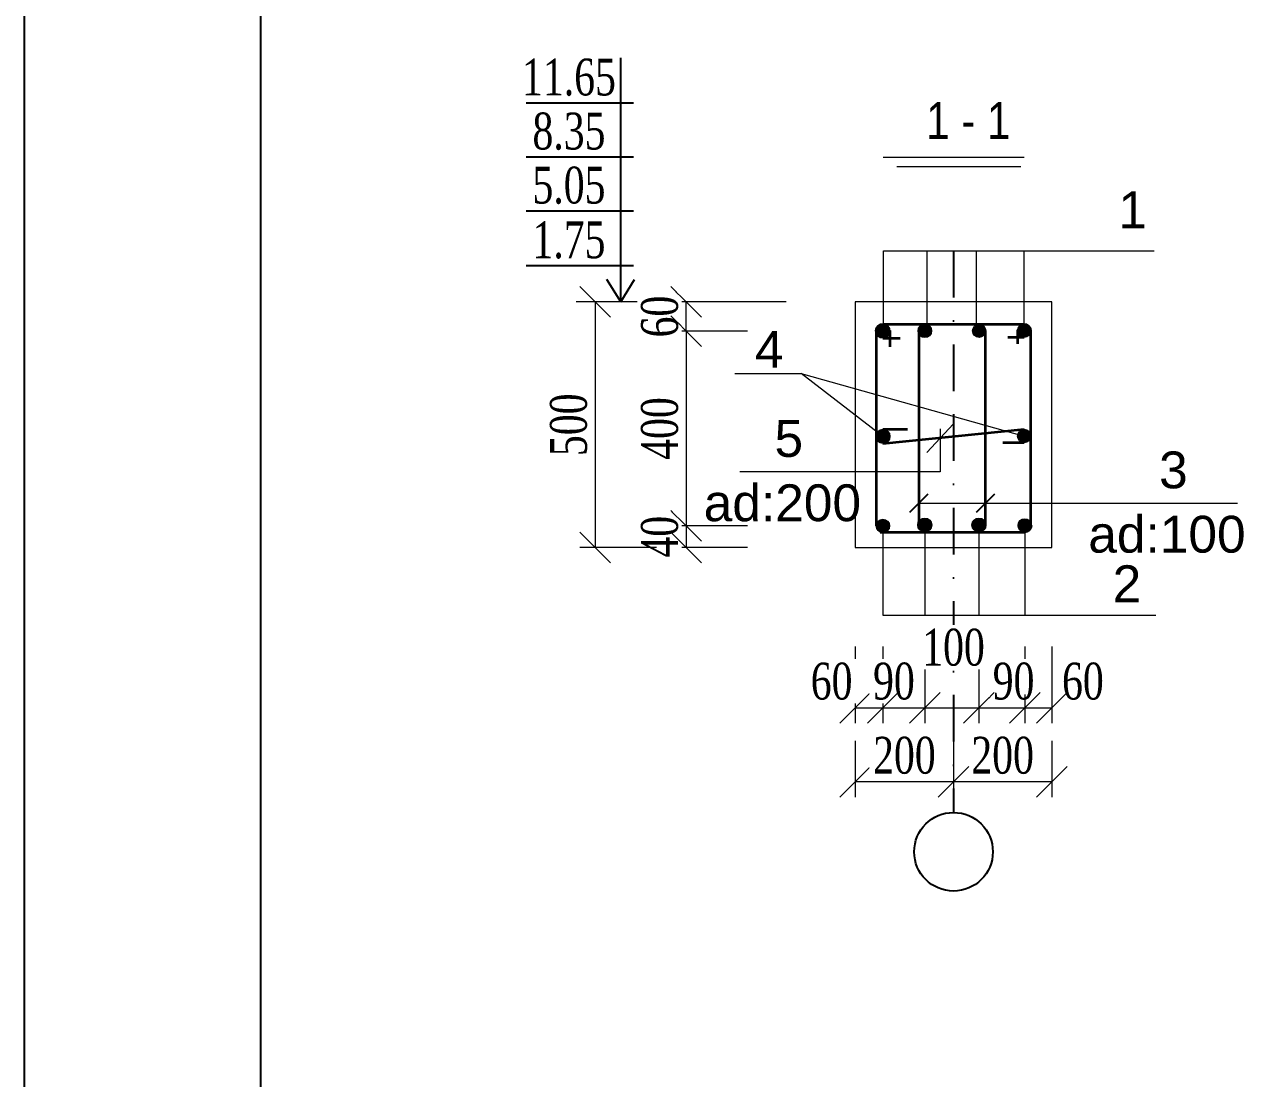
# Model space of a CAD drawing. Header units: millimetres. Extents: x -149347 to 251215, y -2929184 to -2541447.
# Drawn here: x 151763 to 161693, y -2683585 to -2675001 of the extents above; entities that cross this region are included whole.
import ezdxf

# ---------------------------------------------------------------- set-up
doc = ezdxf.new("R2010")
doc.units = ezdxf.units.MM
doc.linetypes.add('DASHDOTX2', pattern=[50.8, 25.4, -12.7, 0, -12.7])
doc.layers.add('APS_MADEIRA', color=35, linetype='Continuous', lineweight=15)
doc.styles.add('400', font='times.ttf', dxfattribs={"width": 0.75, "height": 300})
doc.styles.add('Arial', font='arial.ttf')
doc.styles.add('style1', font='A3TI(LA).TTF', dxfattribs={"height": 400})
doc.styles.add('style6', font='ARIALN.TTF', dxfattribs={"height": 300})
doc.styles.add('Times New  Roman', font='times.ttf')
doc.dimstyles.new('DIM_100', dxfattribs={"dimscale": 100, "dimtxt": 250, "dimasz": 2.5, "dimexe": 1.25, "dimexo": 0.625, "dimtad": 1, "dimdec": 0, "dimtxsty": 'style1', "dimblk": 'OBLIQUE', "dimcen": 2.5, "dimdle": 1.25, "dimclrd": 251, "dimclre": 251, "dimaunit": 1, "dimadec": 3, "dimazin": 0, "dimtfac": 1, "dimtdec": 0, "dimtmove": 1, "dimatfit": 3, "dimfxl": 1.25, "dimlwd": 5, "dimlwe": 5, "dimarcsym": 0})
doc.dimstyles.new('tebriz', dxfattribs={"dimtxt": 280, "dimasz": 150, "dimexe": 150, "dimexo": 0.625, "dimgap": 65, "dimtad": 1, "dimdec": 0, "dimdsep": 32, "dimtxsty": 'Times New  Roman', "dimblk": 'OBLIQUE', "dimcen": 0, "dimdle": 150, "dimclrd": 7, "dimclre": 256, "dimclrt": 256, "dimadec": 0, "dimazin": 0, "dimtfac": 1, "dimtdec": 0, "dimtmove": 0, "dimatfit": 3, "dimldrblk": 'OBLIQUE', "dimfxl": 1, "dimtolj": 1, "dimlwd": 15, "dimlwe": 9, "dimarcsym": 0})

# ---------------------------------------------------------------- blocks, each defined once
blk = doc.blocks.new('_Oblique')
at = {"color": 0, "linetype": 'ByBlock', "lineweight": -2}
blk.add_line((-0.5, -0.5), (0.5, 0.5), dxfattribs=at)
blk = doc.blocks.new('*D59')
at = {"color": 251, "lineweight": 5, "ltscale": 50, "transparency": 16777216}
for p, q in [((157278.1, -2677498.6), (157028.1, -2677498.6)), ((157653.1, -2679084.2), (157028.1, -2679084.2))]:
    blk.add_line(p, q, dxfattribs=at)
at = {"color": 251, "linetype": 'ByBlock', "lineweight": 5, "ltscale": 50, "transparency": 16777216}
blk.add_line((157153.1, -2677497.3), (157153.1, -2679085.5), dxfattribs=at)
at = {"layer": 'Defpoints', "color": 0, "lineweight": 15, "ltscale": 50, "transparency": 16777216}
for p in [(157340.6, -2677498.6), (157153.1, -2679084.2), (158363.5, -2679084.2)]:
    blk.add_point(p, dxfattribs=at)
at = {"color": 251, "lineweight": 5, "ltscale": 50, "transparency": 16777216, "xscale": 250, "yscale": 250, "zscale": 250}
for p, rotation in [((157153.1, -2677498.6), 90), ((157153.1, -2679084.2), 270)]:
    blk.add_blockref('_Oblique', p, dxfattribs=dict(at, rotation=rotation))
at = {"color": 0, "lineweight": 15, "ltscale": 50, "transparency": 16777216, "insert": (156938, -2678291.4), "char_height": 300, "attachment_point": 5, "rotation": 90, "style": '400', "bg_fill": 3, "box_fill_scale": 1.1, "bg_fill_color": 9, "bg_fill_true_color": 13158600, "bg_fill_transparency": 0}
blk.add_mtext('400', dxfattribs=at)
blk = doc.blocks.new('*D60')
at = {"color": 251, "lineweight": 5, "ltscale": 50, "transparency": 16777216}
for p, q in [((157653.1, -2677260.7), (157028.1, -2677260.7)), ((157653.1, -2677498.6), (157028.1, -2677498.6))]:
    blk.add_line(p, q, dxfattribs=at)
at = {"color": 251, "linetype": 'ByBlock', "lineweight": 5, "ltscale": 50, "transparency": 16777216}
blk.add_line((157153.1, -2677499.8), (157153.1, -2677259.5), dxfattribs=at)
at = {"layer": 'Defpoints', "color": 0, "lineweight": 15, "ltscale": 50, "transparency": 16777216}
for p in [(158323.3, -2677260.7), (158373.5, -2677498.6)]:
    blk.add_point(p, dxfattribs=at)
at = {"color": 0, "lineweight": 15, "ltscale": 50, "transparency": 16777216, "insert": (156938, -2677379.7), "char_height": 300, "attachment_point": 5, "rotation": 90, "style": '400', "bg_fill": 3, "box_fill_scale": 1.1, "bg_fill_color": 9, "bg_fill_true_color": 13158600, "bg_fill_transparency": 0}
blk.add_mtext('60', dxfattribs=at)
at = {"layer": 'Defpoints', "color": 0, "lineweight": 15, "ltscale": 50, "transparency": 16777216}
blk.add_point((157153.1, -2677260.7), dxfattribs=at)
at = {"color": 251, "lineweight": 5, "ltscale": 50, "transparency": 16777216, "xscale": 250, "yscale": 250, "zscale": 250}
for p, rotation in [((157153.1, -2677260.7), 90), ((157153.1, -2677498.6), 270)]:
    blk.add_blockref('_Oblique', p, dxfattribs=dict(at, rotation=rotation))
blk = doc.blocks.new('*D61')
at = {"color": 251, "lineweight": 5, "ltscale": 50, "transparency": 16777216}
for p, q in [((157215.6, -2679084.2), (157028.1, -2679084.2)), ((157653.1, -2679260.7), (157028.1, -2679260.7))]:
    blk.add_line(p, q, dxfattribs=at)
at = {"color": 251, "linetype": 'ByBlock', "lineweight": 5, "ltscale": 50, "transparency": 16777216}
blk.add_line((157153.1, -2679083), (157153.1, -2679262), dxfattribs=at)
at = {"layer": 'Defpoints', "color": 0, "lineweight": 15, "ltscale": 50, "transparency": 16777216}
for p in [(157278.1, -2679084.2), (158963.7, -2679260.7)]:
    blk.add_point(p, dxfattribs=at)
at = {"color": 0, "lineweight": 15, "ltscale": 50, "transparency": 16777216, "insert": (156938, -2679172.5), "char_height": 300, "attachment_point": 5, "rotation": 90, "style": '400', "bg_fill": 3, "box_fill_scale": 1.1, "bg_fill_color": 9, "bg_fill_true_color": 13158600, "bg_fill_transparency": 0}
blk.add_mtext('40', dxfattribs=at)
at = {"layer": 'Defpoints', "color": 0, "lineweight": 15, "ltscale": 50, "transparency": 16777216}
blk.add_point((157153.1, -2679260.7), dxfattribs=at)
at = {"color": 251, "lineweight": 5, "ltscale": 50, "transparency": 16777216, "xscale": 250, "yscale": 250, "zscale": 250}
for p, rotation in [((157153.1, -2679084.2), 90), ((157153.1, -2679260.7), 270)]:
    blk.add_blockref('_Oblique', p, dxfattribs=dict(at, rotation=rotation))
blk = doc.blocks.new('*D62')
at = {"color": 251, "lineweight": 5, "ltscale": 50, "transparency": 16777216}
for p, q in [((156411.6, -2677260.8), (156286.6, -2677260.8)), ((156911.6, -2679260.8), (156286.6, -2679260.8))]:
    blk.add_line(p, q, dxfattribs=at)
at = {"color": 251, "linetype": 'ByBlock', "lineweight": 5, "ltscale": 50, "transparency": 16777216}
blk.add_line((156411.6, -2677259.6), (156411.6, -2679262.1), dxfattribs=at)
at = {"layer": 'Defpoints', "color": 0, "lineweight": 15, "ltscale": 50, "transparency": 16777216}
for p in [(156465.4, -2677260.8), (156411.6, -2679260.8), (157074.6, -2679260.8)]:
    blk.add_point(p, dxfattribs=at)
at = {"color": 251, "lineweight": 5, "ltscale": 50, "transparency": 16777216, "xscale": 250, "yscale": 250, "zscale": 250}
for p, rotation in [((156411.6, -2677260.8), 90), ((156411.6, -2679260.8), 270)]:
    blk.add_blockref('_Oblique', p, dxfattribs=dict(at, rotation=rotation))
at = {"color": 0, "lineweight": 15, "ltscale": 50, "transparency": 16777216, "insert": (156196.5, -2678260.8), "char_height": 300, "attachment_point": 5, "rotation": 90, "style": '400', "bg_fill": 3, "box_fill_scale": 1.1, "bg_fill_color": 9, "bg_fill_true_color": 13158600, "bg_fill_transparency": 0}
blk.add_mtext('500', dxfattribs=at)
blk = doc.blocks.new('*D63')
at = {"color": 251, "lineweight": 5, "ltscale": 50, "transparency": 16777216}
for p, q in [((158530.4, -2680065.7), (158530.4, -2680690.7)), ((158754.8, -2680065.7), (158754.8, -2680690.7))]:
    blk.add_line(p, q, dxfattribs=at)
at = {"color": 251, "linetype": 'ByBlock', "lineweight": 5, "ltscale": 50, "transparency": 16777216}
blk.add_line((158529.1, -2680565.7), (158756.1, -2680565.7), dxfattribs=at)
at = {"layer": 'Defpoints', "color": 0, "lineweight": 15, "ltscale": 50, "transparency": 16777216}
for p in [(158754.8, -2679309.7), (158530.4, -2679486.3), (158754.8, -2680565.7)]:
    blk.add_point(p, dxfattribs=at)
at = {"color": 251, "lineweight": 5, "ltscale": 50, "transparency": 16777216, "xscale": 250, "yscale": 250, "zscale": 250}
blk.add_blockref('_Oblique', (158754.8, -2680565.7), dxfattribs=at)
at = {"color": 0, "lineweight": 15, "ltscale": 50, "transparency": 16777216, "insert": (158337.7, -2680350.6), "char_height": 300, "attachment_point": 5, "style": '400', "bg_fill": 3, "box_fill_scale": 1.1, "bg_fill_color": 9, "bg_fill_true_color": 13158600, "bg_fill_transparency": 0}
blk.add_mtext('60', dxfattribs=at)
at = {"color": 251, "lineweight": 5, "ltscale": 50, "transparency": 16777216, "xscale": 250, "yscale": 250, "zscale": 250, "rotation": 180}
blk.add_blockref('_Oblique', (158530.4, -2680565.7), dxfattribs=at)
blk = doc.blocks.new('*D64')
at = {"color": 251, "lineweight": 5, "ltscale": 50, "transparency": 16777216}
for p, q in [((159096, -2680065.7), (159096, -2680690.7)), ((158754.8, -2680478.1), (158754.8, -2680690.7))]:
    blk.add_line(p, q, dxfattribs=at)
at = {"color": 251, "linetype": 'ByBlock', "lineweight": 5, "ltscale": 50, "transparency": 16777216}
blk.add_line((158753.6, -2680565.7), (159097.3, -2680565.7), dxfattribs=at)
at = {"layer": 'Defpoints', "color": 0, "lineweight": 15, "ltscale": 50, "transparency": 16777216}
for p in [(159096, -2679303), (159096, -2680565.7)]:
    blk.add_point(p, dxfattribs=at)
at = {"color": 0, "lineweight": 15, "ltscale": 50, "transparency": 16777216, "insert": (158845.1, -2680350.2), "char_height": 300, "attachment_point": 5, "style": '400', "bg_fill": 3, "box_fill_scale": 1.1, "bg_fill_color": 9, "bg_fill_true_color": 13158600, "bg_fill_transparency": 0}
blk.add_mtext('90', dxfattribs=at)
at = {"layer": 'Defpoints', "color": 0, "lineweight": 15, "ltscale": 50, "transparency": 16777216}
blk.add_point((158754.8, -2680415.6), dxfattribs=at)
at = {"color": 251, "lineweight": 5, "ltscale": 50, "transparency": 16777216, "xscale": 250, "yscale": 250, "zscale": 250, "rotation": 180}
blk.add_blockref('_Oblique', (158754.8, -2680565.7), dxfattribs=at)
at = {"color": 251, "lineweight": 5, "ltscale": 50, "transparency": 16777216, "xscale": 250, "yscale": 250, "zscale": 250}
blk.add_blockref('_Oblique', (159096, -2680565.7), dxfattribs=at)
blk = doc.blocks.new('*D65')
at = {"color": 251, "lineweight": 5, "ltscale": 50, "transparency": 16777216}
for p, q in [((159537.7, -2680065.7), (159537.7, -2680690.7)), ((159096, -2680331.3), (159096, -2680690.7))]:
    blk.add_line(p, q, dxfattribs=at)
at = {"color": 251, "linetype": 'ByBlock', "lineweight": 5, "ltscale": 50, "transparency": 16777216}
blk.add_line((159094.8, -2680565.7), (159538.9, -2680565.7), dxfattribs=at)
at = {"layer": 'Defpoints', "color": 0, "lineweight": 15, "ltscale": 50, "transparency": 16777216}
for p in [(159537.7, -2679186.9), (159537.7, -2680565.7)]:
    blk.add_point(p, dxfattribs=at)
at = {"color": 251, "lineweight": 5, "ltscale": 50, "transparency": 16777216, "xscale": 250, "yscale": 250, "zscale": 250, "rotation": 180}
blk.add_blockref('_Oblique', (159096, -2680565.7), dxfattribs=at)
at = {"color": 251, "lineweight": 5, "ltscale": 50, "transparency": 16777216, "xscale": 250, "yscale": 250, "zscale": 250}
blk.add_blockref('_Oblique', (159537.7, -2680565.7), dxfattribs=at)
at = {"color": 0, "lineweight": 15, "ltscale": 50, "transparency": 16777216, "insert": (159330.4, -2680074.4), "char_height": 300, "attachment_point": 5, "style": '400', "bg_fill": 3, "box_fill_scale": 1.1, "bg_fill_color": 9, "bg_fill_true_color": 13158600, "bg_fill_transparency": 0}
blk.add_mtext('100', dxfattribs=at)
at = {"layer": 'Defpoints', "color": 0, "lineweight": 15, "ltscale": 50, "transparency": 16777216}
blk.add_point((159096, -2680268.8), dxfattribs=at)
blk = doc.blocks.new('*D66')
at = {"color": 251, "lineweight": 5, "ltscale": 50, "transparency": 16777216}
for p, q in [((159910, -2680065.7), (159910, -2680690.7)), ((159537.7, -2680396.1), (159537.7, -2680690.7))]:
    blk.add_line(p, q, dxfattribs=at)
at = {"color": 251, "linetype": 'ByBlock', "lineweight": 5, "ltscale": 50, "transparency": 16777216}
blk.add_line((159536.4, -2680565.7), (159911.3, -2680565.7), dxfattribs=at)
at = {"layer": 'Defpoints', "color": 0, "lineweight": 15, "ltscale": 50, "transparency": 16777216}
for p in [(159910, -2679305.7), (159537.7, -2680333.6)]:
    blk.add_point(p, dxfattribs=at)
at = {"color": 0, "lineweight": 15, "ltscale": 50, "transparency": 16777216, "insert": (159819.6, -2680350.2), "char_height": 300, "attachment_point": 5, "style": '400', "bg_fill": 3, "box_fill_scale": 1.1, "bg_fill_color": 9, "bg_fill_true_color": 13158600, "bg_fill_transparency": 0}
blk.add_mtext('90', dxfattribs=at)
at = {"layer": 'Defpoints', "color": 0, "lineweight": 15, "ltscale": 50, "transparency": 16777216}
blk.add_point((159910, -2680565.7), dxfattribs=at)
at = {"color": 251, "lineweight": 5, "ltscale": 50, "transparency": 16777216, "xscale": 250, "yscale": 250, "zscale": 250, "rotation": 180}
blk.add_blockref('_Oblique', (159537.7, -2680565.7), dxfattribs=at)
at = {"color": 251, "lineweight": 5, "ltscale": 50, "transparency": 16777216, "xscale": 250, "yscale": 250, "zscale": 250}
blk.add_blockref('_Oblique', (159910, -2680565.7), dxfattribs=at)
blk = doc.blocks.new('*D67')
at = {"color": 251, "lineweight": 5, "ltscale": 50, "transparency": 16777216}
for p, q in [((160130.4, -2680065.7), (160130.4, -2680690.7)), ((159910, -2680457), (159910, -2680690.7))]:
    blk.add_line(p, q, dxfattribs=at)
at = {"color": 251, "linetype": 'ByBlock', "lineweight": 5, "ltscale": 50, "transparency": 16777216}
blk.add_line((159908.8, -2680565.7), (160131.6, -2680565.7), dxfattribs=at)
at = {"layer": 'Defpoints', "color": 0, "lineweight": 15, "ltscale": 50, "transparency": 16777216}
for p in [(160130.4, -2679486.3), (159910, -2680394.5), (160130.4, -2680565.7)]:
    blk.add_point(p, dxfattribs=at)
at = {"color": 251, "lineweight": 5, "ltscale": 50, "transparency": 16777216, "xscale": 250, "yscale": 250, "zscale": 250, "rotation": 180}
blk.add_blockref('_Oblique', (159910, -2680565.7), dxfattribs=at)
at = {"color": 0, "lineweight": 15, "ltscale": 50, "transparency": 16777216, "insert": (160384.1, -2680350.6), "char_height": 300, "attachment_point": 5, "style": '400', "bg_fill": 3, "box_fill_scale": 1.1, "bg_fill_color": 9, "bg_fill_true_color": 13158600, "bg_fill_transparency": 0}
blk.add_mtext('60', dxfattribs=at)
at = {"color": 251, "lineweight": 5, "ltscale": 50, "transparency": 16777216, "xscale": 250, "yscale": 250, "zscale": 250}
blk.add_blockref('_Oblique', (160130.4, -2680565.7), dxfattribs=at)
blk = doc.blocks.new('*D68')
at = {"color": 251, "lineweight": 5, "ltscale": 50, "transparency": 16777216}
for p, q in [((159330.4, -2680833.8), (159330.4, -2681294.2)), ((160130.4, -2680833.8), (160130.4, -2681294.2))]:
    blk.add_line(p, q, dxfattribs=at)
at = {"color": 251, "linetype": 'ByBlock', "lineweight": 5, "ltscale": 50, "transparency": 16777216}
blk.add_line((160131.6, -2681169.2), (159329.1, -2681169.2), dxfattribs=at)
at = {"layer": 'Defpoints', "color": 0, "lineweight": 15, "ltscale": 50, "transparency": 16777216}
for p in [(159330.4, -2680771.3), (160130.4, -2680771.3), (159330.4, -2681169.2)]:
    blk.add_point(p, dxfattribs=at)
at = {"color": 251, "lineweight": 5, "ltscale": 50, "transparency": 16777216, "xscale": 250, "yscale": 250, "zscale": 250, "rotation": 180}
blk.add_blockref('_Oblique', (159330.4, -2681169.2), dxfattribs=at)
at = {"color": 251, "lineweight": 5, "ltscale": 50, "transparency": 16777216, "xscale": 250, "yscale": 250, "zscale": 250}
blk.add_blockref('_Oblique', (160130.4, -2681169.2), dxfattribs=at)
at = {"color": 0, "lineweight": 15, "ltscale": 50, "transparency": 16777216, "insert": (159730.4, -2680954.1), "char_height": 300, "attachment_point": 5, "style": '400', "bg_fill": 3, "box_fill_scale": 1.1, "bg_fill_color": 9, "bg_fill_true_color": 13158600, "bg_fill_transparency": 0}
blk.add_mtext('200', dxfattribs=at)
blk = doc.blocks.new('*D69')
at = {"color": 251, "lineweight": 5, "ltscale": 50, "transparency": 16777216}
for p, q in [((158530.4, -2680833.8), (158530.4, -2681294.2)), ((159330.4, -2680833.8), (159330.4, -2681294.2))]:
    blk.add_line(p, q, dxfattribs=at)
at = {"color": 251, "linetype": 'ByBlock', "lineweight": 5, "ltscale": 50, "transparency": 16777216}
blk.add_line((159331.6, -2681169.2), (158529.1, -2681169.2), dxfattribs=at)
at = {"layer": 'Defpoints', "color": 0, "lineweight": 15, "ltscale": 50, "transparency": 16777216}
for p in [(158530.4, -2680771.3), (159330.4, -2680771.3), (158530.4, -2681169.2)]:
    blk.add_point(p, dxfattribs=at)
at = {"color": 251, "lineweight": 5, "ltscale": 50, "transparency": 16777216, "xscale": 250, "yscale": 250, "zscale": 250, "rotation": 180}
blk.add_blockref('_Oblique', (158530.4, -2681169.2), dxfattribs=at)
at = {"color": 251, "lineweight": 5, "ltscale": 50, "transparency": 16777216, "xscale": 250, "yscale": 250, "zscale": 250}
blk.add_blockref('_Oblique', (159330.4, -2681169.2), dxfattribs=at)
at = {"color": 0, "lineweight": 15, "ltscale": 50, "transparency": 16777216, "insert": (158930.4, -2680954.1), "char_height": 300, "attachment_point": 5, "style": '400', "bg_fill": 3, "box_fill_scale": 1.1, "bg_fill_color": 9, "bg_fill_true_color": 13158600, "bg_fill_transparency": 0}
blk.add_mtext('200', dxfattribs=at)
blk = doc.blocks.new('mekteb')
at = {"color": 0, "lineweight": 25}
blk.add_line((99643, -1849866), (99643, -1821466), dxfattribs=at)
at = {"color": 0, "lineweight": 25, "ltscale": 15}
blk.add_line((101643, -1849366), (101643, -1821966), dxfattribs=at)

msp = doc.modelspace()

# ---------------------------------------------------------------- hatches: boundary and pattern name
at = {"lineweight": 15, "ltscale": 15}
h = msp.add_hatch(color=7, dxfattribs=at)
h.dxf.hatch_style = 1
edge = h.paths.add_edge_path()
edge.add_arc((158754.83842, -2677498.57269), 57.78531, 0, 360)
h = msp.add_hatch(color=7, dxfattribs=at)
h.dxf.hatch_style = 1
edge = h.paths.add_edge_path()
edge.add_arc((159097.00674, -2677496.7073), 54.7577, 0, 360)
h = msp.add_hatch(color=7, dxfattribs=at)
h.dxf.hatch_style = 1
edge = h.paths.add_edge_path()
edge.add_arc((159538.65299, -2677496.7073), 53.67568, 0, 360)
h = msp.add_hatch(color=7, dxfattribs=at)
h.dxf.hatch_style = 1
edge = h.paths.add_edge_path()
edge.add_arc((159905.89621, -2677495.25849), 54.4711, 0, 360)
h = msp.add_hatch(color=7, dxfattribs=at)
h.dxf.hatch_style = 1
edge = h.paths.add_edge_path()
edge.add_arc((158754.83842, -2678355.8477), 57.78531, 0, 360)
h = msp.add_hatch(color=7, dxfattribs=at)
h.dxf.hatch_style = 1
edge = h.paths.add_edge_path()
edge.add_arc((159905.89621, -2678352.5335), 54.4711, 0, 360)
h = msp.add_hatch(color=7, dxfattribs=at)
h.dxf.hatch_style = 1
edge = h.paths.add_edge_path()
edge.add_arc((158754.83842, -2679084.15571), 54.4711, 0, 360)
h = msp.add_hatch(color=7, dxfattribs=at)
h.dxf.hatch_style = 1
edge = h.paths.add_edge_path()
edge.add_arc((159096.02669, -2679077.41482), 57.1346, 0, 360)
h = msp.add_hatch(color=7, dxfattribs=at)
h.dxf.hatch_style = 1
edge = h.paths.add_edge_path()
edge.add_arc((159537.67294, -2679077.41482), 57.1346, 0, 360)
h = msp.add_hatch(color=7, dxfattribs=at)
h.dxf.hatch_style = 1
edge = h.paths.add_edge_path()
edge.add_arc((159910.03708, -2679080.07832), 54.4711, 0, 360)

# ---------------------------------------------------------------- linework, layer by layer
at = {"color": 7}
for p, q in [((156723.1203, -2675642.53363), (155849.98328, -2675642.53363)), ((156723.1203, -2676082.63187), (155849.98328, -2676082.63187)), ((156723.1203, -2676522.73011), (155849.98328, -2676522.73011)), ((156723.1203, -2676967.97363), (155849.98328, -2676967.97363))]:
    msp.add_line(p, q, dxfattribs=at)
at = {"lineweight": 9}
for p, q in [((158758.42887, -2676082.15577), (159904.76968, -2676082.15577)), ((158868.90047, -2676157.19316), (159879.89059, -2676157.19316))]:
    msp.add_line(p, q, dxfattribs=at)
at = {"color": 252, "linetype": 'DASHDOTX2', "ltscale": 15, "true_color": 0xa97986}
for p, q in [((159330.36731, -2676844.24614), (159330.36731, -2678173.97974)), ((159330.36731, -2678173.97974), (159330.36731, -2681418.11632))]:
    msp.add_line(p, q, dxfattribs=at)
at = {"color": 7, "lineweight": 15, "ltscale": 15}
for p, q in [((158530.36731, -2677260.74709), (158530.36731, -2678173.97974)), ((160130.36731, -2677260.74709), (158530.36731, -2677260.74709)), ((160130.36731, -2678173.97974), (160130.36731, -2677260.74709)), ((158530.36731, -2678173.97974), (158530.36731, -2679260.74709)), ((160130.36731, -2679260.74709), (160130.36731, -2678173.97974)), ((158530.36731, -2679260.74709), (160130.36731, -2679260.74709))]:
    msp.add_line(p, q, dxfattribs=at)
at = {"color": 7, "lineweight": 35, "ltscale": 15}
for p, q in [((158700.36731, -2677479.28434), (158700.36731, -2678173.97974)), ((158754.83842, -2677440.78739), (159905.89621, -2677440.78739)), ((159852.10795, -2677486.66055), (159852.10795, -2677601.69116)), ((158754.8383, -2677556.358), (158896.55921, -2677556.358)), ((158812.35155, -2677492.97084), (158812.35155, -2677626.85313)), ((159046.61302, -2677496.7073), (159046.61302, -2678173.97974)), ((159589.0467, -2677496.7073), (159589.0467, -2678173.97974)), ((159905.89621, -2677549.72959), (159772.0355, -2677549.72959)), ((159960.36731, -2678173.97974), (159960.36731, -2677498.57269)), ((158700.36731, -2678173.97974), (158700.36731, -2679084.15571)), ((159046.61302, -2678173.97974), (159046.61302, -2679082.29032)), ((159589.0467, -2678173.97974), (159589.0467, -2679082.29032)), ((159960.36731, -2679084.15571), (159960.36731, -2678173.97974)), ((158734.16053, -2679134.54942), (159910.03708, -2679134.54942))]:
    msp.add_line(p, q, dxfattribs=at)
at = {"color": 1, "lineweight": 15, "ltscale": 15}
msp.add_line((159330.36731, -2678253.25832), (159113.16406, -2678486.99825), dxfattribs=at)
at = {"color": 7, "lineweight": 35, "ltscale": 15}
for points in [[(158754.83842, -2678413.633), (159905.89621, -2678298.06239)], [(158754.83842, -2678298.06239), (158954.43791, -2678298.06239)], [(159905.89621, -2678407.0046), (159731.303, -2678407.0046)]]:
    msp.add_lwpolyline(points, dxfattribs=at)
at = {"color": 7, "lineweight": 15, "ltscale": 15}
for centre, radius in [((158754.83842, -2677498.57269), 57.78531), ((159097.00674, -2677496.7073), 54.7577), ((159538.65299, -2677496.7073), 53.67568), ((159905.89621, -2677495.25849), 54.4711), ((158754.83842, -2678355.8477), 57.78531), ((159905.89621, -2678352.5335), 54.4711), ((158754.83842, -2679084.15571), 54.4711), ((159096.02669, -2679077.41482), 57.1346), ((159537.67294, -2679077.41482), 57.1346), ((159910.03708, -2679080.07832), 54.4711)]:
    msp.add_circle(centre, radius, dxfattribs=at)
msp.add_circle((159330.36731, -2681738.11632), 320)
at = {"layer": 'APS_MADEIRA', "color": 7, "lineweight": 9, "ltscale": 25}
for p, q in [((158759.28574, -2677479.12934), (158759.28574, -2676844.24614)), ((158759.28574, -2676844.24614), (160963.79616, -2676844.24614)), ((159117.15448, -2677480.12036), (159117.15448, -2676844.24614)), ((159518.79783, -2677481.20238), (159518.79783, -2676844.24614)), ((159905.89621, -2677482.27213), (159905.89621, -2676844.24614)), ((158754.83842, -2679138.62681), (158754.83842, -2679811.12275)), ((159096.02669, -2679134.54942), (159096.02669, -2679807.04536)), ((159537.67312, -2679134.54942), (159537.67312, -2679807.04536)), ((159910.03708, -2679134.54942), (159910.03708, -2679807.04536)), ((158754.83842, -2679811.12275), (160977.3415, -2679811.12275))]:
    msp.add_line(p, q, dxfattribs=at)
at = {"layer": 'APS_MADEIRA', "color": 7, "lineweight": 15, "ltscale": 25}
for p, q in [((157967.09373, -2677259.49709), (156256.73783, -2677259.49709)), ((159905.89621, -2677440.78739), (159905.89621, -2677440.78737))]:
    msp.add_line(p, q, dxfattribs=at)
at = {"layer": 'APS_MADEIRA', "color": 7, "lineweight": 30, "ltscale": 25}
for centre, radius, start, end in [((158754.83842, -2677498.57269), 57.78531, 90, 180), ((159905.89621, -2677495.25849), 54.4711, 0, 90), ((159910.03708, -2679080.07832), 54.4711, 270, 0)]:
    msp.add_arc(centre, radius, start, end, dxfattribs=at)

# ---------------------------------------------------------------- texts
at = {"color": 7, "char_height": 300, "attachment_point": 5, "style": '400'}
for s, insert in [('{\\fTimes New Roman|b0|i0|c238|p18;11.65}', (156198.70617, -2675432.20812)), ('{\\fTimes New Roman|b0|i0|c238|p18;8.35}', (156198.70617, -2675872.30636)), ('{\\fTimes New Roman|b0|i0|c238|p18;5.05}', (156198.70617, -2676312.4046)), ('{\\fTimes New Roman|b0|i0|c238|p18;1.75}', (156198.70617, -2676757.64812))]:
    msp.add_mtext(s, dxfattribs=dict(at, insert=insert))
at = {"insert": (157673.945, -2675633.5108), "char_height": 300, "width": 7294.1167988, "attachment_point": 1, "style": 'style6'}
msp.add_mtext('              {\\fArial Narrow|b0|i0|c238|p34; }1{\\fArial Narrow|b0|i0|c238|p34; }-{\\fArial Narrow|b0|i0|c238|p34; }1{\\fArial Narrow|b0|i0|c238|p34; }', dxfattribs=at)
at = {"layer": 'APS_MADEIRA', "color": 7, "lineweight": 9, "ltscale": 25, "style": 'Arial'}
msp.add_text('ad:100', height=300, dxfattribs=at).set_placement((160427.65557, -2679302.06354))
at = {"layer": 'APS_MADEIRA', "color": 7, "lineweight": 9, "ltscale": 25, "char_height": 300, "attachment_point": 1, "style": 'Arial'}
for s, insert in [('  \\P1', (160672.67004, -2675860.27766)), ('3', (161004.54609, -2678478.41519)), (' \\P 2', (160509.88651, -2678905.44966))]:
    msp.add_mtext_dynamic_manual_height_columns(s, width=488.0335854, gutter_width=12.5, heights=[0], dxfattribs=dict(at, insert=insert))

# ---------------------------------------------------------------- dimensions: what is measured, and where the dimension line sits
at = {"color": 7, "lineweight": 15, "ltscale": 50}
dim = msp.add_linear_dim(base=(157153.10768, -2679084.21763), p1=(157340.60768, -2677498.57269), p2=(158363.50434, -2679084.21763), angle=90, text='400', dimstyle='DIM_100', override={"dimscale": 1, "dimtxt": 300, "dimasz": 250, "dimexe": 125, "dimexo": 62.5, "dimgap": 62.5, "dimtxsty": '400', "dimcen": 250, "dimfxl": 500, "dimfxlon": 1, "dimtfill": 1, "dimtfillclr": 256, "dimarcsym": 1}, dxfattribs=at)
dim.commit()
dim.dimension.update_dxf_attribs({"geometry": '*D59', "text_midpoint": (156938.01215, -2678291.39516)})

# ---------------------------------------------------------------- leaders
at = {"color": 2, "lineweight": 15, "ltscale": 15}
msp.add_leader([(159589.0467, -2678900.4896), (161644.3167, -2678900.4896)], dimstyle='tebriz', dxfattribs=at)

# ---------------------------------------------------------------- next in the draw order: linework, layer by layer
at = {"color": 1, "lineweight": 15, "ltscale": 15}
for points in [[(157549.88216, -2677844.74939), (158090.069, -2677844.74939)], [(158754.83842, -2678355.8477), (158090.069, -2677844.74939), (159905.89621, -2678352.5335)], [(159222.98756, -2678295.28735), (159222.98756, -2678644.5928), (157591.40486, -2678644.5928)]]:
    msp.add_lwpolyline(points, dxfattribs=at)

# ---------------------------------------------------------------- next in the draw order: texts
at = {"layer": 'APS_MADEIRA', "color": 7, "lineweight": 9, "ltscale": 25, "insert": (157872.68418, -2678222.51839), "char_height": 300, "attachment_point": 1, "style": 'Arial'}
msp.add_mtext_dynamic_manual_height_columns('{\\fArial|b0|i0|c238|p34;5}', width=488.0335854, gutter_width=12.5, heights=[0], dxfattribs=at)

# ---------------------------------------------------------------- next in the draw order: dimensions: what is measured, and where the dimension line sits
at = {"color": 7, "lineweight": 15, "ltscale": 50}
for base, p1, p2, text, picture, middle in [((157153.10768, -2677260.74709), (158373.50434, -2677498.57269), (158323.30513, -2677260.74709), '60', '*D60', (157153.10768, -2677379.65989)), ((157153.10768, -2679260.74709), (157278.10768, -2679084.21763), (158963.66531, -2679260.74709), '40', '*D61', (157153.10768, -2679172.51332))]:
    dim = msp.add_linear_dim(base=base, p1=p1, p2=p2, angle=90, text=text, dimstyle='DIM_100', override={"dimscale": 1, "dimtxt": 300, "dimasz": 250, "dimexe": 125, "dimexo": 62.5, "dimgap": 62.5, "dimtxsty": '400', "dimcen": 250, "dimfxl": 500, "dimfxlon": 1, "dimtfill": 1, "dimtfillclr": 256, "dimarcsym": 1}, dxfattribs=at)
    dim.commit()
    dim.dimension.update_dxf_attribs({"geometry": picture, "text_midpoint": middle, "dimtype": 160})
dim = msp.add_linear_dim(base=(159330.36731, -2681169.22007), p1=(160130.36731, -2680771.289), p2=(159330.36731, -2680771.289), angle=180, text='200', dimstyle='DIM_100', override={"dimscale": 1, "dimtxt": 300, "dimasz": 250, "dimexe": 125, "dimexo": 62.5, "dimgap": 62.5, "dimtxsty": '400', "dimcen": 250, "dimfxl": 500, "dimfxlon": 1, "dimtfill": 1, "dimtfillclr": 256, "dimarcsym": 1}, dxfattribs=at)
dim.commit()
dim.dimension.update_dxf_attribs({"geometry": '*D68', "text_midpoint": (159730.36731, -2680954.12454)})

# ---------------------------------------------------------------- next in the draw order: texts
at = {"layer": 'APS_MADEIRA', "color": 7, "lineweight": 9, "ltscale": 25, "style": 'Arial'}
msp.add_text('ad:200', height=300, dxfattribs=at).set_placement((157295.79366, -2679046.16674))
at = {"layer": 'APS_MADEIRA', "color": 7, "lineweight": 9, "ltscale": 25, "insert": (157713.17094, -2677496.59606), "char_height": 300, "attachment_point": 1, "style": 'Arial'}
msp.add_mtext_dynamic_manual_height_columns('{\\fArial|b0|i0|c238|p34;4}', width=488.0335854, gutter_width=12.5, heights=[0], dxfattribs=at)

# ---------------------------------------------------------------- next in the draw order: dimensions: what is measured, and where the dimension line sits
at = {"color": 7, "lineweight": 15, "ltscale": 50}
for base, p1, p2, angle, text, picture, middle in [((156411.58463, -2679260.80901), (156465.39346, -2677260.80901), (157074.60944, -2679260.80901), 90, '500', '*D62', (156196.4891, -2678260.80901)), ((158530.36731, -2681169.22007), (159330.36731, -2680771.289), (158530.36731, -2680771.289), 180, '200', '*D69', (158930.36731, -2680954.12454))]:
    dim = msp.add_linear_dim(base=base, p1=p1, p2=p2, angle=angle, text=text, dimstyle='DIM_100', override={"dimscale": 1, "dimtxt": 300, "dimasz": 250, "dimexe": 125, "dimexo": 62.5, "dimgap": 62.5, "dimtxsty": '400', "dimcen": 250, "dimfxl": 500, "dimfxlon": 1, "dimtfill": 1, "dimtfillclr": 256, "dimarcsym": 1}, dxfattribs=at)
    dim.commit()
    dim.dimension.update_dxf_attribs({"geometry": picture, "text_midpoint": middle})
dim = msp.add_linear_dim(base=(158754.83842, -2680565.72339), p1=(158530.36731, -2679486.34114), p2=(158754.83842, -2679309.74976), text='60', dimstyle='DIM_100', override={"dimscale": 1, "dimtxt": 300, "dimasz": 250, "dimexe": 125, "dimexo": 62.5, "dimgap": 62.5, "dimtxsty": '400', "dimcen": 250, "dimfxl": 500, "dimfxlon": 1, "dimtfill": 1, "dimtfillclr": 256, "dimarcsym": 1}, dxfattribs=at)
dim.commit()
dim.dimension.update_dxf_attribs({"geometry": '*D63', "text_midpoint": (158337.7025, -2680565.72339), "dimtype": 160})

# ---------------------------------------------------------------- next in the draw order: leaders
at = {"color": 2, "lineweight": 15, "ltscale": 15}
msp.add_leader([(159046.61302, -2678900.4896), (161644.3167, -2678900.4896)], dimstyle='tebriz', dxfattribs=at)

# ---------------------------------------------------------------- next in the draw order: linework, layer by layer
at = {"color": 0}
msp.add_line((156619.89272, -2677259.49709), (156619.89272, -2675273.88458), dxfattribs=at)
at = {"color": 7, "ltscale": 15}
for points in [[(156619.89272, -2677259.49709), (156507.63591, -2677077.79582)], [(156619.89272, -2677259.49709), (156732.14953, -2677077.79582)]]:
    msp.add_lwpolyline(points, dxfattribs=at)

# ---------------------------------------------------------------- next in the draw order: dimensions: what is measured, and where the dimension line sits
at = {"color": 7, "lineweight": 15, "ltscale": 50}
dim = msp.add_linear_dim(base=(159096.02669, -2680565.72339), p1=(158754.83842, -2680415.55109), p2=(159096.02669, -2679303.00887), text='90', dimstyle='DIM_100', override={"dimscale": 1, "dimtxt": 300, "dimasz": 250, "dimexe": 125, "dimexo": 62.5, "dimgap": 62.5, "dimtxsty": '400', "dimcen": 250, "dimfxl": 500, "dimfxlon": 1, "dimtfill": 1, "dimtfillclr": 256, "dimarcsym": 1}, dxfattribs=at)
dim.commit()
dim.dimension.update_dxf_attribs({"geometry": '*D64', "text_midpoint": (158845.05812, -2680565.72339), "dimtype": 160})

# ---------------------------------------------------------------- next in the draw order: dimensions: what is measured, and where the dimension line sits
dim = msp.add_linear_dim(base=(159537.67294, -2680565.72339), p1=(159096.02669, -2680268.80588), p2=(159537.67294, -2679186.8622), text='100', dimstyle='DIM_100', override={"dimscale": 1, "dimtxt": 300, "dimasz": 250, "dimexe": 125, "dimexo": 62.5, "dimgap": 62.5, "dimtxsty": '400', "dimcen": 250, "dimfxl": 500, "dimfxlon": 1, "dimtfill": 1, "dimtfillclr": 256, "dimarcsym": 1}, dxfattribs=at)
dim.commit()
dim.dimension.update_dxf_attribs({"geometry": '*D65', "text_midpoint": (159330.36731, -2680289.47168), "dimtype": 160})

# ---------------------------------------------------------------- next in the draw order: dimensions: what is measured, and where the dimension line sits
dim = msp.add_linear_dim(base=(159910.03708, -2680565.72339), p1=(159537.67294, -2680333.61077), p2=(159910.03708, -2679305.67237), text='90', dimstyle='DIM_100', override={"dimscale": 1, "dimtxt": 300, "dimasz": 250, "dimexe": 125, "dimexo": 62.5, "dimgap": 62.5, "dimtxsty": '400', "dimcen": 250, "dimfxl": 500, "dimfxlon": 1, "dimtfill": 1, "dimtfillclr": 256, "dimarcsym": 1}, dxfattribs=at)
dim.commit()
dim.dimension.update_dxf_attribs({"geometry": '*D66', "text_midpoint": (159819.55999, -2680565.72339), "dimtype": 160})

# ---------------------------------------------------------------- next in the draw order: dimensions: what is measured, and where the dimension line sits
dim = msp.add_linear_dim(base=(160130.36731, -2680565.72339), p1=(159910.03708, -2680394.51742), p2=(160130.36731, -2679486.34114), text='60', dimstyle='DIM_100', override={"dimscale": 1, "dimtxt": 300, "dimasz": 250, "dimexe": 125, "dimexo": 62.5, "dimgap": 62.5, "dimtxsty": '400', "dimcen": 250, "dimfxl": 500, "dimfxlon": 1, "dimtfill": 1, "dimtfillclr": 256, "dimarcsym": 1}, dxfattribs=at)
dim.commit()
dim.dimension.update_dxf_attribs({"geometry": '*D67', "text_midpoint": (160384.06076, -2680565.72339), "dimtype": 160})

# ---------------------------------------------------------------- next in the draw order: block references
at = {"color": 7, "lineweight": 15, "xscale": 0.9625013197857314, "yscale": 0.9625013197857314, "zscale": 0.9625013197857314}
msp.add_blockref('mekteb', (55856.83516, -912308.31431), dxfattribs=at)

doc.saveas('drawing.dxf')
